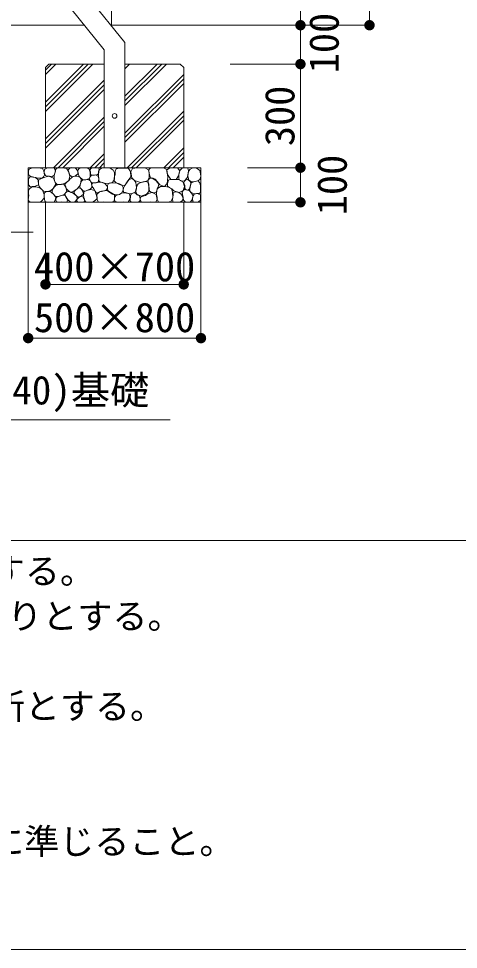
# Model space of a CAD drawing. Units: millimetres, scale not verified, with parts at other scales. Extents: x 629 to 6106, y 6676 to 10410.
# Drawn here: x 3114 to 3537, y 6676 to 7572 of the extents above; entities that cross this region are included whole.
import ezdxf
from ezdxf.enums import TextEntityAlignment as Align

# ---------------------------------------------------------------- set-up
doc = ezdxf.new("R2010")
doc.units = ezdxf.units.MM
doc.header["$LTSCALE"] = 20
for name, color, linetype, lineweight in [('_0-0_', 7, 'Continuous', 13), ('ハッチ', 4, 'Continuous', 13), ('寸法', 1, 'Continuous', 13), ('本体', 7, 'Continuous', 13)]:
    doc.layers.add(name, color=color, linetype=linetype, lineweight=lineweight)
doc.styles.add('ＭＳ ゴシック', font='')
doc.styles.get('ＭＳ ゴシック').set_extended_font_data('MS Gothic')
pattern_1 = [(45, (301.81, -58.31), (-17.67767, 17.67767), []), (45, (299.6, -56.1), (-17.67767, 17.67767), []), (45, (297.39, -53.89), (-17.67767, 17.67767), [])]

# ---------------------------------------------------------------- blocks, each defined once
blk = doc.blocks.new('filled_dot')
at = {"color": 0, "linetype": 'Continuous', "lineweight": -2, "const_width": 1.25}
blk.add_lwpolyline([(-0.625, 0, 1), (0.625, 0, 1)], format="xyb", close=True, dxfattribs=at)

msp = doc.modelspace()

# ---------------------------------------------------------------- hatches: boundary and pattern name
at = {"layer": 'ハッチ'}
h = msp.add_hatch(dxfattribs=at)
h.set_pattern_fill('USER', color=256, style=0, pattern_type=2)
h.set_pattern_definition(pattern_1)
h.paths.add_polyline_path([(3196.67, 7527.84), (3143.55, 7527.84), (3140.22, 7524.51), (3140.22, 7428.19), (3153.27, 7428.19), (3153.67, 7428.27), (3154.4, 7428.19), (3164.88, 7428.19), (3165.16, 7428.34), (3166.25, 7428.19), (3188.55, 7428.19), (3188.85, 7428.21), (3189.04, 7428.19), (3196.67, 7428.19)])
h = msp.add_hatch(dxfattribs=at)
h.set_pattern_fill('USER', color=256, style=0, pattern_type=2)
h.set_pattern_definition(pattern_1)
h.paths.add_polyline_path([(3273.09, 7524.51), (3273.09, 7462.7), (3273.09, 7428.19), (3216.63, 7428.19), (3216.63, 7527.84), (3220.56, 7527.84), (3269.76, 7527.84)])

# ---------------------------------------------------------------- linework, layer by layer
at = {"layer": '_0-0_'}
msp.add_line((3196.67, 7428.19), (3216.63, 7428.19), dxfattribs=at)
at = {"layer": '_0-0_', "color": 6}
msp.add_line((629.35, 7069.59), (6105.6, 7069.59), dxfattribs=at)
msp.add_lwpolyline([(6105.6, 10300.06), (629.35, 10300.06), (629.35, 6676.44), (6105.6, 6676.44)], close=True, dxfattribs=at)
at = {"layer": 'ハッチ'}
for points in [[(3137.58, 7418.77), (3136.06, 7418.19), (3133.38, 7418.11), (3130.34, 7418.91), (3127.74, 7419.27), (3126, 7419.85), (3124.34, 7420.93), (3123.91, 7422.89), (3123.98, 7425.05), (3124.7, 7426.64), (3126.87, 7427.87), (3129.55, 7428.09), (3131.86, 7428.16), (3135.41, 7427.87), (3137.51, 7427.44), (3138.73, 7424.84), (3139.17, 7421.22), (3138.45, 7419.42)], [(3144.24, 7420.1), (3141.88, 7420.19), (3140.2, 7420.78), (3139.19, 7422.46), (3139.02, 7424.23), (3139.19, 7426.33), (3141.46, 7427.76), (3143.56, 7428.01), (3148.53, 7428.01), (3149.71, 7424.73), (3148.53, 7421.11), (3146.68, 7419.6)], [(3149.54, 7414.13), (3148.45, 7417.16), (3148.53, 7420.61), (3149.29, 7422.97), (3149.88, 7425.32), (3150.3, 7426.84), (3151.9, 7427.93), (3153.67, 7428.27), (3156.11, 7428.01), (3158.47, 7427.84), (3160.57, 7427.84), (3162.25, 7424.56), (3163.69, 7420.02), (3162.68, 7415.9), (3158.8, 7413.12), (3154.17, 7412.11), (3151.31, 7412.03)], [(3163.1, 7422.93), (3162.22, 7424.76), (3162.06, 7426.03), (3163.33, 7427.38), (3165.16, 7428.34), (3166.91, 7428.1), (3168.98, 7427.86), (3171.05, 7425.63), (3171.61, 7422.53), (3169.22, 7420.31), (3165.96, 7419.43), (3163.65, 7421.1)], [(3171.7, 7423.01), (3171.46, 7424.76), (3171.62, 7426.11), (3172.41, 7427.14), (3174.24, 7427.94), (3176.79, 7428.02), (3179.09, 7427.94), (3180.84, 7427.78), (3182.36, 7426.67), (3183.15, 7423.96), (3183.15, 7422.22), (3183.07, 7419.67), (3182.12, 7417.84), (3179.89, 7416.73), (3175.99, 7416.49), (3172.73, 7419.67)], [(3191, 7414.72), (3189.19, 7414.05), (3187.11, 7413.65), (3185.3, 7413.44), (3183.82, 7414.52), (3183.08, 7415.86), (3182.35, 7417.6), (3183.15, 7419.54), (3184.43, 7420.95), (3188.32, 7421.22), (3191.07, 7419.81), (3191.6, 7416.93)], [(3183.35, 7423.18), (3183.69, 7421.17), (3187.51, 7421.17), (3189.59, 7421.31), (3191.13, 7422.31), (3191.13, 7424.59), (3191.8, 7426.67), (3191.13, 7427.94), (3188.85, 7428.21), (3186.1, 7428.01), (3183.89, 7427.54), (3182.88, 7425.73), (3183.42, 7424.19)], [(3195.14, 7413.99), (3192.47, 7414.52), (3191.67, 7415.74), (3191.46, 7417.87), (3191.32, 7420.17), (3191.28, 7422.3), (3191.4, 7423.9), (3191.78, 7426.08), (3194.8, 7428.14), (3198.88, 7428.1), (3202.5, 7427.76), (3205.29, 7425.96), (3206.51, 7423.18), (3206.54, 7417.27), (3204.79, 7413.95), (3201.59, 7413.26), (3197.92, 7412.96)], [(3211.37, 7427.79), (3208.13, 7427.21), (3207.18, 7424.72), (3207.08, 7421.75), (3206.41, 7418.49), (3206.41, 7415.61), (3208.14, 7413.5), (3211.3, 7412.55), (3213.99, 7411.3), (3216.38, 7411.2), (3218.21, 7413.5), (3219.26, 7415.71), (3222.43, 7419.44), (3221.86, 7424.55), (3219.88, 7427.49), (3216.1, 7427.88), (3213.7, 7427.79)], [(3228.36, 7428.19), (3231.84, 7428.03), (3235.7, 7427.93), (3239.18, 7426.24), (3239.75, 7422.95), (3239.94, 7418.43), (3238.3, 7415.69), (3231.66, 7413.92), (3225.86, 7415.86), (3223.28, 7418.35), (3222.15, 7424.36), (3224.03, 7427.37)], [(3242.76, 7418.26), (3241.08, 7418.93), (3240.23, 7421.46), (3239.56, 7424.75), (3239.81, 7426.77), (3241.58, 7427.95), (3246.56, 7428.12), (3250.86, 7428.04), (3254.4, 7427.87), (3256.59, 7426.6), (3257.85, 7419.44), (3257.26, 7412.87), (3254.48, 7410.17), (3250.27, 7411.6), (3247.49, 7414.97), (3245.63, 7417.17), (3243.88, 7418.09)], [(3258.67, 7419.66), (3257.66, 7421.6), (3257.2, 7423.86), (3256.96, 7426.03), (3259.45, 7427.74), (3261.7, 7428.13), (3264.5, 7427.97), (3267.22, 7428.05), (3269.24, 7425.33), (3268.07, 7420.44), (3265.98, 7416.87), (3260.69, 7417.02)], [(3270.98, 7415.56), (3268.84, 7416.4), (3268.3, 7418.31), (3268.46, 7421.98), (3269.15, 7424.36), (3269.76, 7425.96), (3271.67, 7427.8), (3274.12, 7428.18), (3277.11, 7427.88), (3277.8, 7425.04), (3276.95, 7421.3), (3276.57, 7418.31), (3273.43, 7415.1)], [(3277.72, 7424.43), (3278.87, 7426.35), (3281.24, 7427.88), (3284.92, 7427.95), (3288.51, 7425.5), (3289.28, 7422.21), (3289.51, 7419.61), (3288.74, 7416.93), (3286.52, 7415.48), (3282.7, 7414.64), (3280.63, 7414.49), (3278.03, 7416.09), (3276.95, 7420.3)], [(3127.44, 7410.12), (3125.67, 7409.91), (3124.32, 7411.26), (3123.8, 7412.72), (3123.9, 7415), (3123.8, 7417.29), (3125.25, 7419.37), (3130.77, 7418.85), (3133.26, 7416.56), (3133.37, 7411.78), (3129.73, 7410.12)], [(3143.54, 7405.67), (3140.86, 7405.37), (3138.49, 7405.67), (3137.2, 7406.86), (3135.52, 7408.54), (3134.23, 7410.12), (3133.54, 7412.3), (3133.54, 7414.48), (3133.44, 7416.16), (3135.81, 7417.65), (3139.58, 7419.23), (3143.54, 7420.02), (3147.86, 7418.17), (3150.13, 7412.53), (3147.6, 7408.05), (3145.42, 7406.36)], [(3148.28, 7402.52), (3147.44, 7403.53), (3146.59, 7404.79), (3146.68, 7406.56), (3147.69, 7408.07), (3149.37, 7410.01), (3150.55, 7411.52), (3152.24, 7411.86), (3155.69, 7412.03), (3157.79, 7412.28), (3159.73, 7409.34), (3160.82, 7405.47), (3157.79, 7402.27), (3152.24, 7400.5), (3149.54, 7400.67)], [(3161.75, 7406.48), (3160.16, 7408.14), (3159.76, 7409.81), (3158.97, 7411.56), (3159.68, 7413.23), (3161.51, 7414.82), (3163.02, 7415.94), (3163.66, 7417.05), (3165.09, 7418.56), (3166.21, 7419.27), (3168.51, 7419.99), (3170.74, 7420.15), (3173.21, 7419.19), (3174.4, 7417.45), (3174.16, 7413.55), (3172.89, 7410.37), (3170.42, 7407.67), (3165.97, 7404.65), (3163.66, 7404.89)], [(3181.33, 7406.94), (3179.32, 7406.01), (3177.58, 7405.67), (3176.44, 7405.94), (3175.03, 7407.21), (3173.89, 7408.42), (3173.28, 7409.96), (3173.42, 7411.5), (3173.95, 7413.11), (3174.83, 7415.32), (3176.3, 7416.39), (3179.05, 7416.46), (3180.79, 7416.93), (3183.14, 7415.59), (3184.68, 7412.57), (3184.75, 7409.22), (3183.21, 7407.41)], [(3199.18, 7410.76), (3199.72, 7409.36), (3199.58, 7407.88), (3198.44, 7406.48), (3196.43, 7405.94), (3194.08, 7405.6), (3192.14, 7405.07), (3190.73, 7404.06), (3188.92, 7404.13), (3187.98, 7405.8), (3186.71, 7407.88), (3185.16, 7410.03), (3184.63, 7412.24), (3185.77, 7413.51), (3188.92, 7413.58), (3191.6, 7414.45), (3194.82, 7413.91), (3197.64, 7412.71)], [(3200.76, 7405.62), (3199.75, 7407.45), (3199.84, 7408.91), (3199.75, 7411.01), (3200.94, 7412.93), (3202.5, 7413.3), (3205.42, 7413.57), (3208.72, 7413.21), (3211.46, 7412.11), (3214.02, 7411.01), (3214.94, 7409.28), (3214.94, 7407.08), (3213.65, 7403.96), (3211.37, 7402.51), (3209.08, 7402.06), (3205.7, 7402.7), (3202.41, 7404.52)], [(3219.2, 7403.63), (3217.02, 7404.28), (3215.07, 7404.72), (3214.78, 7406.96), (3215.43, 7409.56), (3216.88, 7411.81), (3218.18, 7413.33), (3219.27, 7415.35), (3220.79, 7417.01), (3223.46, 7417.68), (3225.86, 7415.86), (3227.09, 7413.9), (3227.81, 7408.91), (3226.29, 7404.57), (3222.45, 7403.12), (3220.06, 7403.34)], [(3227.06, 7405.28), (3227.8, 7408.23), (3228.17, 7410.73), (3229.46, 7412.85), (3231.13, 7413.77), (3233.34, 7414.42), (3237.16, 7415.06), (3238.99, 7414.09), (3239.63, 7409.9), (3239.63, 7405.46), (3237.32, 7402.6), (3232.14, 7400.75), (3227.89, 7402.88)], [(3239.51, 7412.31), (3239.71, 7410.68), (3239.81, 7407.8), (3240.21, 7405.57), (3241.74, 7404.81), (3243.4, 7404.46), (3245.13, 7403.98), (3246.8, 7405.09), (3247.56, 7407.79), (3248.67, 7409.52), (3249.08, 7412.5), (3246.76, 7415.6), (3243.38, 7417.89), (3240.42, 7418.27), (3238.7, 7415.75), (3238.9, 7414.22)], [(3261.55, 7408.01), (3259.37, 7409.26), (3257.59, 7410.5), (3257.59, 7412.36), (3257.9, 7414.38), (3258.75, 7416.4), (3261.16, 7416.87), (3265.43, 7416.87), (3268, 7416.71), (3272.66, 7414.23), (3273.98, 7410.19), (3272.58, 7406.3), (3268.85, 7404.29), (3263.65, 7406.07)], [(3273.42, 7412.6), (3273.07, 7413.94), (3273.73, 7415.25), (3275.15, 7416.44), (3276.77, 7416.98), (3278.23, 7415.94), (3279.69, 7414.6), (3280.08, 7412.83), (3279.27, 7410.36), (3278.73, 7407.87), (3277.46, 7406.75), (3275.42, 7406.87), (3274.3, 7408.33), (3274.11, 7410.98)], [(3289.21, 7405.68), (3289.14, 7404.38), (3287.84, 7403.31), (3285.54, 7403.31), (3283.4, 7403.23), (3280.33, 7404.23), (3278.73, 7406.29), (3279.34, 7409.58), (3280.26, 7413.79), (3283.78, 7414.86), (3287.07, 7415.47), (3288.91, 7413.1), (3289.29, 7409.66)], [(3126.74, 7395.05), (3124.59, 7395.73), (3123.74, 7397.27), (3123.82, 7399.41), (3124.08, 7401.46), (3123.82, 7403.43), (3124, 7405.49), (3124.34, 7407.37), (3127.16, 7409.68), (3131.1, 7409.77), (3134.87, 7409), (3137.27, 7406.51), (3138.98, 7402.32), (3138.9, 7398.81), (3136.07, 7395.65), (3133.84, 7395.05), (3130.5, 7394.96)], [(3139.37, 7398.11), (3138.98, 7400.36), (3138.98, 7402.53), (3139.29, 7404.08), (3141.07, 7405.33), (3144.8, 7405.4), (3147.98, 7402.77), (3150.08, 7399.9), (3149.77, 7397.65), (3148.45, 7395.24), (3145.73, 7395.01), (3141.46, 7395.09), (3139.52, 7396.09)], [(3160.88, 7399), (3159.68, 7400.67), (3158.97, 7402.26), (3159.44, 7403.93), (3160.88, 7404.96), (3162.71, 7405.2), (3164.54, 7404.41), (3166.76, 7403.77), (3170.26, 7400.91), (3170.74, 7397.81), (3168.59, 7395.5), (3166.52, 7395.11), (3164.54, 7395.19), (3161.99, 7397.01)], [(3170.43, 7400.96), (3169.34, 7401.85), (3168.16, 7402.98), (3167.67, 7404.71), (3168.31, 7406.04), (3169.49, 7406.98), (3171.02, 7408.06), (3172.31, 7408.8), (3174.08, 7408.11), (3175.17, 7406.83), (3176.3, 7405.5), (3176.8, 7402.83), (3174.97, 7401.31), (3172.9, 7400.02), (3171.71, 7400.02)], [(3181.2, 7395.22), (3179.18, 7395.48), (3178.11, 7396.36), (3177.78, 7398.03), (3176.97, 7399.57), (3176.7, 7401.99), (3176.97, 7403.59), (3176.97, 7405.07), (3179.99, 7406.21), (3183.75, 7407.28), (3187.77, 7406.41), (3189.11, 7402.32), (3189.92, 7398.7), (3187.84, 7396.56), (3185.49, 7395.08)], [(3192.36, 7395), (3190.74, 7395.52), (3190, 7397.61), (3189.96, 7399.49), (3189.56, 7401.54), (3190, 7402.97), (3191.05, 7404.11), (3192.22, 7404.85), (3194.19, 7405.41), (3196.93, 7405.81), (3198.15, 7406.2), (3199.46, 7406.37), (3201.99, 7404.46), (3204.7, 7402.76), (3206.48, 7402.06), (3206.53, 7400.19), (3206.53, 7398.05), (3206, 7395.7), (3203.08, 7395.17), (3200.6, 7395.04), (3196.11, 7395.35), (3193.88, 7395)], [(3209.05, 7395.09), (3206.91, 7395.96), (3206.45, 7397.76), (3206.65, 7399.49), (3207.91, 7401.49), (3210.05, 7402.16), (3211.78, 7402.63), (3213.65, 7403.96), (3218.19, 7403.69), (3220.92, 7403.03), (3221.59, 7399.96), (3220.59, 7396.69), (3219.59, 7395.22), (3214.85, 7395.42), (3212.12, 7395.02)], [(3221.81, 7399.63), (3221.88, 7401.21), (3222.71, 7402.8), (3224.77, 7403.9), (3226.84, 7403.83), (3228.42, 7402.25), (3230.56, 7401.21), (3231.11, 7398.19), (3230.97, 7396.05), (3229.39, 7395.16), (3226.7, 7395.16), (3223.53, 7394.95), (3221.54, 7396.12), (3221.54, 7398.6)], [(3234.15, 7400.95), (3231.64, 7399.92), (3231.35, 7397.71), (3232.31, 7395.5), (3234.82, 7395.05), (3238.36, 7395.05), (3240.87, 7395.35), (3243.3, 7394.98), (3246.26, 7395.5), (3247.44, 7397.49), (3246.55, 7402.35), (3242.79, 7404.42), (3238.8, 7403.53), (3236.22, 7401.62)], [(3250.72, 7395.21), (3248.74, 7395.4), (3247.64, 7397.62), (3247.43, 7399.75), (3246.87, 7402.3), (3246.93, 7404.19), (3247.37, 7405.78), (3247.75, 7407.95), (3250.77, 7410.02), (3254.85, 7409.97), (3258.47, 7409.63), (3261.26, 7407.84), (3262.48, 7405.05), (3262.51, 7399.15), (3260.76, 7395.82), (3257.56, 7395.14), (3253.96, 7394.98)], [(3264.6, 7395.1), (3263.01, 7395.17), (3262.4, 7397.36), (3262.71, 7399.99), (3262.83, 7402.19), (3263.08, 7403.96), (3264.91, 7404.94), (3267.05, 7404.82), (3268.76, 7404.14), (3270.29, 7402.98), (3271.88, 7400.85), (3272.73, 7397.98), (3271.2, 7396.02), (3268.7, 7394.98)], [(3275.89, 7395.2), (3274.67, 7395.2), (3273.06, 7396.88), (3272.6, 7399.71), (3271.91, 7402.31), (3271.53, 7404.61), (3272.53, 7406.29), (3273.83, 7407.13), (3278.42, 7406.22), (3280.49, 7403.61), (3282.09, 7401.09), (3280.79, 7397.03), (3279.57, 7395.35)], [(3289.14, 7402.24), (3289.37, 7399.71), (3289.37, 7397.11), (3287.38, 7395.43), (3285.92, 7394.97), (3283.47, 7395.05), (3281.94, 7395.66), (3281.56, 7398.56), (3282.25, 7401.17), (3283.24, 7402.85), (3285.92, 7403.31)], [(3150.21, 7397.41), (3150.13, 7398.44), (3151.16, 7399.87), (3152.67, 7400.59), (3154.74, 7401.23), (3156.89, 7401.7), (3158.88, 7401.86), (3160.15, 7399.64), (3161.42, 7397.49), (3161.03, 7395.5), (3159.2, 7395.11), (3156.09, 7395.26), (3152.91, 7394.95), (3150.6, 7395.58)], [(3172.4, 7395.04), (3171.22, 7395.04), (3170.38, 7395.88), (3170.33, 7396.87), (3171.02, 7398.15), (3171.96, 7399.33), (3173.09, 7400.07), (3174.33, 7400.71), (3176.2, 7400.17), (3177.54, 7398.1), (3178.18, 7395.93), (3177.24, 7395.29), (3174.72, 7395.04)]]:
    msp.add_lwpolyline(points, close=True, dxfattribs=at)
at = {"layer": '寸法'}
for p, q in [((3385.32, 8163.17), (3385.32, 7565.24)), ((3451.68, 8163.17), (3451.68, 7565.24)), ((3321.18, 7565.24), (3385.32, 7565.24)), ((3321.18, 7565.24), (3451.68, 7565.24)), ((3321.18, 7565.24), (3385.32, 7565.24)), ((3385.32, 7565.24), (3385.32, 7548.63)), ((3385.32, 7565.24), (3385.32, 7527.84)), ((3317.88, 7527.84), (3385.32, 7527.84)), ((3369.08, 7527.84), (3385.32, 7527.84)), ((3385.32, 7527.84), (3385.32, 7428.19)), ((3334.49, 7428.19), (3385.32, 7428.19)), ((3334.49, 7428.19), (3385.32, 7428.19)), ((3385.32, 7428.19), (3385.32, 7394.93)), ((3123.61, 7394.93), (3123.61, 7264.29)), ((3140.22, 7394.93), (3140.22, 7316)), ((3273.09, 7394.92), (3273.09, 7316)), ((3289.7, 7394.93), (3289.7, 7264.29)), ((3334.49, 7394.93), (3385.32, 7394.93)), ((3140.22, 7316), (3273.09, 7316)), ((3123.61, 7264.29), (3289.7, 7264.29))]:
    msp.add_line(p, q, dxfattribs=at)
for points in [[(2663.13, 7450.71), (2670.21, 7443.64), (2747.62, 7366.23), (3128.41, 7366.23)], [(2716.15, 7277.07), (2723.23, 7270), (2807.37, 7185.86), (3260.02, 7185.86)]]:
    msp.add_lwpolyline(points, dxfattribs=at)
at = {"layer": '本体'}
for p, q in [((3216.63, 7548.61), (2721.99, 8162.04)), ((3196.67, 7541.57), (2721.99, 8130.25)), ((3203.65, 7812.93), (3203.65, 7565.24)), ((2638.97, 7565.24), (3177.58, 7565.24)), ((3203.22, 7565.24), (3425.41, 7565.24)), ((3216.63, 7548.61), (3216.63, 7428.19)), ((3196.67, 7541.57), (3196.67, 7428.19)), ((3140.22, 7524.51), (3143.55, 7527.84)), ((3140.22, 7524.51), (3140.22, 7428.19)), ((3143.55, 7527.84), (3196.67, 7527.84)), ((3216.63, 7527.84), (3269.76, 7527.84)), ((3269.76, 7527.84), (3273.09, 7524.51)), ((3273.09, 7524.51), (3273.09, 7428.19)), ((3123.61, 7428.19), (3123.61, 7394.97)), ((3123.61, 7428.19), (3289.7, 7428.19)), ((3289.7, 7428.19), (3289.7, 7394.97)), ((3123.61, 7394.93), (3289.7, 7394.93))]:
    msp.add_line(p, q, dxfattribs=at)
msp.add_circle((3206.65, 7478.02), 2.19, dxfattribs=at)

# ---------------------------------------------------------------- block references
at = {"layer": '寸法', "xscale": 4, "yscale": 4}
for p, rotation in [((3385.32, 7565.24), 270), ((3385.32, 7565.24), 90), ((3451.68, 7565.24), 90), ((3385.32, 7527.84), 270), ((3385.32, 7527.84), 90), ((3385.32, 7428.19), 270), ((3385.32, 7428.19), 90), ((3385.32, 7394.93), 90), ((3273.09, 7316), 180), ((3289.7, 7264.29), 180)]:
    msp.add_blockref('filled_dot', p, dxfattribs=dict(at, rotation=rotation))
for p in [(3140.22, 7316), (3123.61, 7264.29)]:
    msp.add_blockref('filled_dot', p, dxfattribs=at)

# ---------------------------------------------------------------- texts
at = {"layer": '_0-0_', "style": 'ＭＳ ゴシック'}
for s, p in [('○鋼材の接合は、ボルトナット接合以外は全て溶接とする。', (2278.88, 7052.65)), ('○鉄部は亜鉛メッキのうえ、下塗、中塗、上塗各1回塗りとする。', (2278.88, 7009.32)), ('○滑り部及び階段とデッキとの接合は、それぞれ四ヶ所とする。', (2278.88, 6922.65)), ('○『遊具の安全に関する基準JPFA-SP-S：2014年6月』に準じること。', (2278.88, 6792.65))]:
    msp.add_text(s, height=24.68, dxfattribs=at).set_placement(p, align=Align.TOP_LEFT)
at = {"layer": '寸法', "style": 'ＭＳ ゴシック'}
for s, p in [('100', (3407.89, 7548.1)), ('300', (3365.32, 7478.02)), ('100', (3415.63, 7411.58))]:
    msp.add_text(s, height=28.48, rotation=90, dxfattribs=at).set_placement(p, align=Align.MIDDLE_CENTER)
for s, p in [('400×700', (3206.65, 7333.15)), ('500×800', (3206.65, 7284.29))]:
    msp.add_text(s, height=28.48, dxfattribs=at).set_placement(p, align=Align.MIDDLE_CENTER)
at = {"layer": '寸法', "color": 3, "style": 'ＭＳ ゴシック'}
msp.add_text('再生ｸﾗｯｼｬ-ﾗﾝ(RC-40)基礎', height=27.63, dxfattribs=at).set_placement((2806.99, 7192.24), align=Align.BOTTOM_LEFT)

doc.saveas('drawing.dxf')
